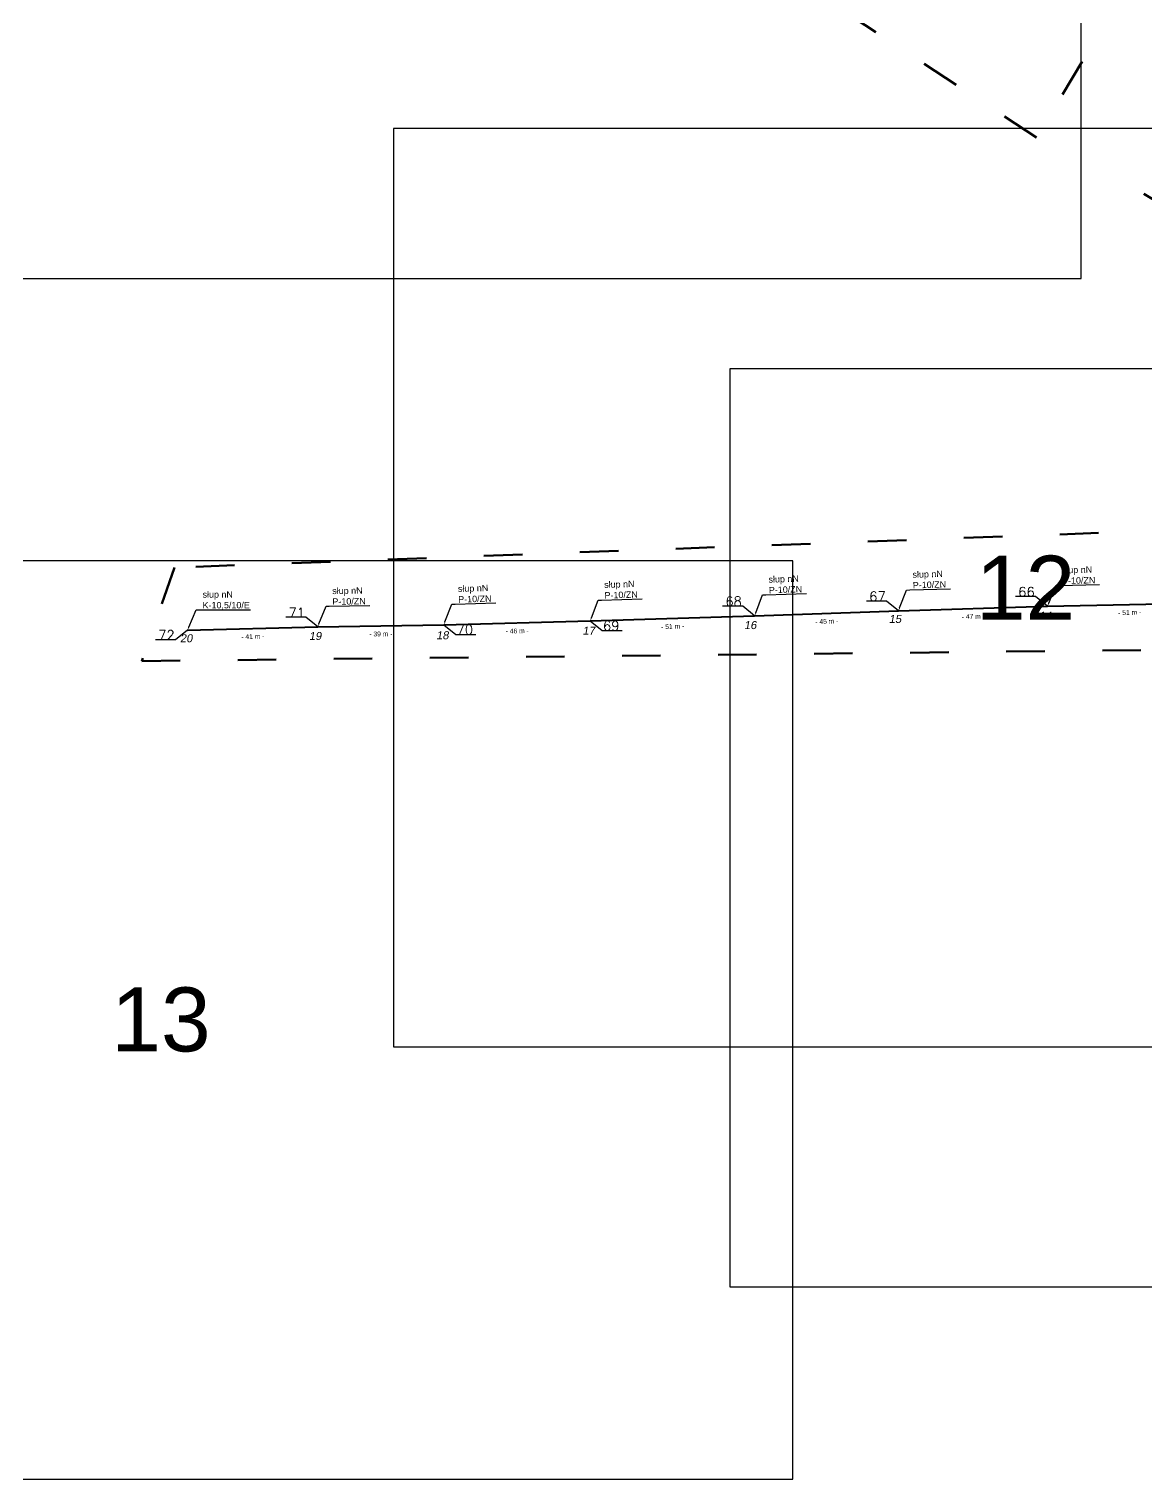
# Model space of a CAD drawing. Header units: metres. Extents: x 7540627 to 7542972, y 5787273 to 5789259.
# Drawn here: x 7541053 to 7541401.8, y 5788308.3 to 5788761.3 of the extents above; entities that cross this region are included whole.
import ezdxf
from ezdxf import colors
from ezdxf.entities.mleader import LeaderData, LeaderLine
from ezdxf.math import Vec2, Vec3

# ---------------------------------------------------------------- set-up
doc = ezdxf.new("R2010")
doc.units = ezdxf.units.M
doc.header["$MEASUREMENT"] = 0
doc.linetypes.add('ACAD_ISO03W100', pattern=[30, 12, -18])
for name, color, linetype, lineweight in [('!TELE', 30, 'Continuous', 40), ('!trafo', 6, 'ACAD_ISO03W100', 50), ('_numery slupow etap 4 cz. 2', 7, 'Continuous', 40)]:
    doc.layers.add(name, color=color, linetype=linetype, lineweight=lineweight)
for name, color, linetype in [('!wymiary', 7, 'Continuous'), ('_MM opisy', 7, 'Continuous'), ('makro-numeracja-punktow', 7, 'Continuous')]:
    doc.layers.add(name, color=color, linetype=linetype)
doc.layers.add('WT_arkusze', color=1, linetype='Continuous', plot=False)
doc.styles.add('GeodText', font='romans.shx')
doc.styles.get("Standard").update_dxf_attribs({"font": 'arial.ttf'})
doc.dimstyles.new('opis linie', dxfattribs={"dimtxt": 1.5, "dimasz": 2.5, "dimexe": 1.25, "dimexo": 0.625, "dimgap": 2.5, "dimtad": 4, "dimdec": 0, "dimtxsty": 'Standard', "dimcen": 2.5, "dimse1": 1, "dimse2": 1, "dimsd1": 1, "dimsd2": 1, "dimclrt": 256, "dimazin": 3, "dimtfac": 1, "dimtdec": 0, "dimtmove": 0, "dimatfit": 3, "dimtfill": 1})
doc.dimstyles.get("Standard").update_dxf_attribs({"dimtxt": 2.5, "dimasz": 2.5, "dimexe": 1.25, "dimexo": 0.625, "dimtad": 1, "dimtxsty": 'Standard', "dimcen": 2.5, "dimazin": 3, "dimtfac": 1, "dimtmove": 0, "dimatfit": 3})

# ---------------------------------------------------------------- blocks, each defined once
blk = doc.blocks.new('*D154')
at = {"layer": '!wymiary', "insert": (7541396.73, 5788578.98), "char_height": 1.5, "attachment_point": 5, "rotation": 1.2161, "bg_fill": 3, "box_fill_scale": 1.25, "bg_fill_color": 257, "bg_fill_transparency": 0}
blk.add_mtext('\\A1;- 51 m -', dxfattribs=at)
blk = doc.blocks.new('*D155')
at = {"layer": '!wymiary', "insert": (7541347.87, 5788577.73), "char_height": 1.5, "attachment_point": 5, "rotation": 1.7804, "bg_fill": 3, "box_fill_scale": 1.25, "bg_fill_color": 257, "bg_fill_transparency": 0}
blk.add_mtext('\\A1;- 47 m -', dxfattribs=at)
blk = doc.blocks.new('*D156')
at = {"layer": '!wymiary', "insert": (7541302.15, 5788576.22), "char_height": 1.5, "attachment_point": 5, "rotation": 1.9622, "bg_fill": 3, "box_fill_scale": 1.25, "bg_fill_color": 257, "bg_fill_transparency": 0}
blk.add_mtext('\\A1;- 45 m -', dxfattribs=at)
blk = doc.blocks.new('*D157')
at = {"layer": '!wymiary', "insert": (7541254, 5788574.64), "char_height": 1.5, "attachment_point": 5, "rotation": 1.8093, "bg_fill": 3, "box_fill_scale": 1.25, "bg_fill_color": 257, "bg_fill_transparency": 0}
blk.add_mtext('\\A1;- 51 m -', dxfattribs=at)
blk = doc.blocks.new('*D158')
at = {"layer": '!wymiary', "insert": (7541205.45, 5788573.22), "char_height": 1.5, "attachment_point": 5, "rotation": 1.5208, "bg_fill": 3, "box_fill_scale": 1.25, "bg_fill_color": 257, "bg_fill_transparency": 0}
blk.add_mtext('\\A1;- 46 m -', dxfattribs=at)
blk = doc.blocks.new('*D159')
at = {"layer": '!wymiary', "insert": (7541162.88, 5788572.29), "char_height": 1.5, "attachment_point": 5, "rotation": 0.9342, "bg_fill": 3, "box_fill_scale": 1.25, "bg_fill_color": 257, "bg_fill_transparency": 0}
blk.add_mtext('\\A1;- 39 m -', dxfattribs=at)
blk = doc.blocks.new('*D160')
at = {"layer": '!wymiary', "insert": (7541122.88, 5788571.47), "char_height": 1.5, "attachment_point": 5, "rotation": 1.4554, "bg_fill": 3, "box_fill_scale": 1.25, "bg_fill_color": 257, "bg_fill_transparency": 0}
blk.add_mtext('\\A1;- 41 m -', dxfattribs=at)

msp = doc.modelspace()

# ---------------------------------------------------------------- linework, layer by layer
at = {"layer": '!TELE', "elevation": 0.33}
msp.add_lwpolyline([(7541102.48, 5788573.45), (7541143.16, 5788574.48), (7541182.52, 5788575.13), (7541228.25, 5788576.34), (7541279.6, 5788577.96), (7541324.53, 5788579.5), (7541371.06, 5788580.95), (7541422.29, 5788582.04), (7541467.24, 5788584.07), (7541517.33, 5788585.97), (7541530.04, 5788603.38), (7541551.15, 5788632.48)], dxfattribs=at)
at = {"layer": '!trafo', "color": 3}
msp.add_lwpolyline([(7540932.63, 5789012.97), (7540961.78, 5789051.72), (7541222.63, 5788883.28), (7541397.33, 5788776.82), (7541367.65, 5788727.36)], close=True, dxfattribs=at)
at = {"layer": 'WT_arkusze'}
msp.add_lwpolyline([(7540986.82, 5788683.31), (7541381.58, 5788683.31), (7541381.58, 5788970.14), (7540986.82, 5788970.14)], close=True, dxfattribs=at)

# ---------------------------------------------------------------- texts
at = {"layer": 'makro-numeracja-punktow', "lineweight": 30, "insert": (7541098.48, 5788570.45), "char_height": 3, "attachment_point": 9, "line_spacing_factor": 0.8, "style": 'GeodText'}
msp.add_mtext('72', dxfattribs=at)
at = {"layer": 'WT_arkusze', "insert": (7541094.2, 5788451.73), "char_height": 20, "attachment_point": 5}
msp.add_mtext('13', dxfattribs=at)

# ---------------------------------------------------------------- next in the draw order: leaders
at = {"layer": '_MM opisy'}
ml = msp.add_multileader_mtext('Standard', dxfattribs=at)
ml.set_content('\\pxql;słup nN\\PP-10/ZN', color=256)
ml.set_leader_properties()
ml.build(insert=Vec2(0, 0))
ml.multileader.update_dxf_attribs({"has_text_frame": 1, "text_left_attachment_type": 5, "text_right_attachment_type": 5, "dogleg_length": 1, "arrow_head_size": 1})
ctx = ml.context
ctx.base_point, ctx.char_height, ctx.arrow_head_size, ctx.landing_gap_size, ctx.plane_origin, ctx.plane_x_axis, ctx.plane_y_axis = Vec3(7541374.63, 5788587.43), 2, 1, 1, Vec3(7541372.81, 5788579.56), Vec3(0.999775, 0.021224), Vec3(-0.021224, 0.999775)
ctx.left_attachment, ctx.right_attachment = 5, 5
notes = []
notes.append((ctx, [(0, (1, 1, 0), (7541373.63, 5788587.41), (0.999775, 0.021224), 1, [(0, [(7541371.06, 5788580.95), (7541373.63, 5788587.41)], 0, [])])]))
ctx.mtext.insert, ctx.mtext.text_direction, ctx.mtext.rotation, ctx.mtext.flow_direction = Vec3(7541375.51, 5788593.22), Vec3(0.999775, 0.021224), 0.021225, 5
ctx.mtext.has_bg_fill, ctx.mtext.bg_color, ctx.mtext.bg_scale_factor, ctx.mtext.bg_transparency, ctx.mtext.use_window_bg_color = 1, -1023410175, 1, 0, 1
ml = msp.add_multileader_mtext('Standard', dxfattribs=at)
ml.set_content('\\pxql;słup nN\\PP-10/ZN', color=256)
ml.set_leader_properties()
ml.build(insert=Vec2(0, 0))
ml.multileader.update_dxf_attribs({"has_text_frame": 1, "text_left_attachment_type": 5, "text_right_attachment_type": 5, "dogleg_length": 1, "arrow_head_size": 1})
ctx = ml.context
ctx.base_point, ctx.char_height, ctx.arrow_head_size, ctx.landing_gap_size, ctx.plane_origin, ctx.plane_x_axis, ctx.plane_y_axis = Vec3(7541231.76, 5788582.86), 2, 1, 1, Vec3(7541230.01, 5788574.97), Vec3(0.999501, 0.031573), Vec3(-0.031573, 0.999501)
ctx.left_attachment, ctx.right_attachment = 5, 5
notes.append((ctx, [(0, (1, 1, 0), (7541230.76, 5788582.83), (0.999501, 0.031573), 1, [(0, [(7541228.25, 5788576.34), (7541230.76, 5788582.83)], 0, [])])]))
ctx.mtext.insert, ctx.mtext.text_direction, ctx.mtext.rotation, ctx.mtext.flow_direction = Vec3(7541232.57, 5788588.66), Vec3(0.999501, 0.031573), 0.031579, 5
ctx.mtext.has_bg_fill, ctx.mtext.bg_color, ctx.mtext.bg_scale_factor, ctx.mtext.bg_transparency, ctx.mtext.use_window_bg_color = 1, -1023410175, 1, 0, 1
ml = msp.add_multileader_mtext('Standard', dxfattribs=at)
ml.set_content('\\pxql;słup nN\\PP-10/ZN', color=256)
ml.set_leader_properties()
ml.build(insert=Vec2(0, 0))
ml.multileader.update_dxf_attribs({"has_text_frame": 1, "text_left_attachment_type": 5, "text_right_attachment_type": 5, "dogleg_length": 1, "arrow_head_size": 1})
ctx = ml.context
ctx.base_point, ctx.char_height, ctx.arrow_head_size, ctx.landing_gap_size, ctx.plane_origin, ctx.plane_x_axis, ctx.plane_y_axis = Vec3(7541283.09, 5788584.49), 2, 1, 1, Vec3(7541281.37, 5788576.6), Vec3(0.999414, 0.034241), Vec3(-0.034241, 0.999414)
ctx.left_attachment, ctx.right_attachment = 5, 5
notes.append((ctx, [(0, (1, 1, 0), (7541282.09, 5788584.46), (0.999414, 0.034241), 1, [(0, [(7541279.6, 5788577.96), (7541282.09, 5788584.46)], 0, [])])]))
ctx.mtext.insert, ctx.mtext.text_direction, ctx.mtext.rotation, ctx.mtext.flow_direction = Vec3(7541283.89, 5788590.29), Vec3(0.999414, 0.034241), 0.034247, 5
ctx.mtext.has_bg_fill, ctx.mtext.bg_color, ctx.mtext.bg_scale_factor, ctx.mtext.bg_transparency, ctx.mtext.use_window_bg_color = 1, -1023410175, 1, 0, 1
ml = msp.add_multileader_mtext('Standard', dxfattribs=at)
ml.set_content('\\pxql;słup nN\\PP-10/ZN', color=256)
ml.set_leader_properties()
ml.build(insert=Vec2(0, 0))
ml.multileader.update_dxf_attribs({"has_text_frame": 1, "text_left_attachment_type": 5, "text_right_attachment_type": 5, "dogleg_length": 1, "arrow_head_size": 1})
ctx = ml.context
ctx.base_point, ctx.char_height, ctx.arrow_head_size, ctx.landing_gap_size, ctx.plane_origin, ctx.plane_x_axis, ctx.plane_y_axis = Vec3(7541328.04, 5788586.02), 2, 1, 1, Vec3(7541326.29, 5788578.14), Vec3(0.999517, 0.031069), Vec3(-0.031069, 0.999517)
ctx.left_attachment, ctx.right_attachment = 5, 5
notes.append((ctx, [(0, (1, 1, 0), (7541327.04, 5788585.99), (0.999517, 0.031069), 1, [(0, [(7541324.53, 5788579.5), (7541327.04, 5788585.99)], 0, [])])]))
ctx.mtext.insert, ctx.mtext.text_direction, ctx.mtext.rotation, ctx.mtext.flow_direction = Vec3(7541328.86, 5788591.82), Vec3(0.999517, 0.031069), 0.031074, 5
ctx.mtext.has_bg_fill, ctx.mtext.bg_color, ctx.mtext.bg_scale_factor, ctx.mtext.bg_transparency, ctx.mtext.use_window_bg_color = 1, -1023410175, 1, 0, 1
ml = msp.add_multileader_mtext('Standard', dxfattribs=at)
ml.set_content('\\pxql;słup nN\\PK-10,5/10/E', color=256)
ml.set_leader_properties()
ml.build(insert=Vec2(0, 0))
ml.multileader.update_dxf_attribs({"has_text_frame": 1, "text_left_attachment_type": 5, "text_right_attachment_type": 5, "dogleg_length": 1, "arrow_head_size": 1})
ctx = ml.context
ctx.base_point, ctx.char_height, ctx.arrow_head_size, ctx.landing_gap_size, ctx.plane_origin = Vec3(7541106.19, 5788579.86), 2, 1, 1, Vec3(7541104.2, 5788572.03)
ctx.left_attachment, ctx.right_attachment = 5, 5
notes.append((ctx, [(0, (1, 1, 0), (7541105.19, 5788579.86), (1, 0), 1, [(0, [(7541102.48, 5788573.45), (7541105.19, 5788579.86)], 0, [])])]))
ctx.mtext.insert, ctx.mtext.flow_direction = Vec3(7541107.19, 5788585.62), 5
ctx.mtext.has_bg_fill, ctx.mtext.bg_color, ctx.mtext.bg_scale_factor, ctx.mtext.bg_transparency, ctx.mtext.use_window_bg_color = 1, -1023410175, 1, 0, 1
ml = msp.add_multileader_mtext('Standard', dxfattribs=at)
ml.set_content('\\pxql;słup nN\\PP-10/ZN', color=256)
ml.set_leader_properties()
ml.build(insert=Vec2(0, 0))
ml.multileader.update_dxf_attribs({"has_text_frame": 1, "text_left_attachment_type": 5, "text_right_attachment_type": 5, "dogleg_length": 1, "arrow_head_size": 1})
ctx = ml.context
ctx.base_point, ctx.char_height, ctx.arrow_head_size, ctx.landing_gap_size, ctx.plane_origin, ctx.plane_x_axis, ctx.plane_y_axis = Vec3(7541146.76, 5788580.95), 2, 1, 1, Vec3(7541144.9, 5788573.09), Vec3(0.999867, 0.016305), Vec3(-0.016305, 0.999867)
ctx.left_attachment, ctx.right_attachment = 5, 5
notes.append((ctx, [(0, (1, 1, 0), (7541145.76, 5788580.93), (0.999867, 0.016305), 1, [(0, [(7541143.16, 5788574.48), (7541145.76, 5788580.93)], 0, [])])]))
ctx.mtext.insert, ctx.mtext.text_direction, ctx.mtext.rotation, ctx.mtext.flow_direction = Vec3(7541147.67, 5788586.73), Vec3(0.999867, 0.016305), 0.016306, 5
ctx.mtext.has_bg_fill, ctx.mtext.bg_color, ctx.mtext.bg_scale_factor, ctx.mtext.bg_transparency, ctx.mtext.use_window_bg_color = 1, -1023410175, 1, 0, 1
ml = msp.add_multileader_mtext('Standard', dxfattribs=at)
ml.set_content('\\pxql;słup nN\\PP-10/ZN', color=256)
ml.set_leader_properties()
ml.build(insert=Vec2(0, 0))
ml.multileader.update_dxf_attribs({"has_text_frame": 1, "text_left_attachment_type": 5, "text_right_attachment_type": 5, "dogleg_length": 1, "arrow_head_size": 1})
ctx = ml.context
ctx.base_point, ctx.char_height, ctx.arrow_head_size, ctx.landing_gap_size, ctx.plane_origin, ctx.plane_x_axis, ctx.plane_y_axis = Vec3(7541186.06, 5788581.63), 2, 1, 1, Vec3(7541184.27, 5788573.75), Vec3(0.999648, 0.026539), Vec3(-0.026539, 0.999648)
ctx.left_attachment, ctx.right_attachment = 5, 5
notes.append((ctx, [(0, (1, 1, 0), (7541185.06, 5788581.6), (0.999648, 0.026539), 1, [(0, [(7541182.52, 5788575.13), (7541185.06, 5788581.6)], 0, [])])]))
ctx.mtext.insert, ctx.mtext.text_direction, ctx.mtext.rotation, ctx.mtext.flow_direction = Vec3(7541186.91, 5788587.42), Vec3(0.999648, 0.026539), 0.026543, 5
ctx.mtext.has_bg_fill, ctx.mtext.bg_color, ctx.mtext.bg_scale_factor, ctx.mtext.bg_transparency, ctx.mtext.use_window_bg_color = 1, -1023410175, 1, 0, 1
for ctx, leaders in notes:
    for number, flags, end, landing, length, lines in leaders:
        leader = LeaderData()
        leader.index, (leader.has_last_leader_line, leader.has_dogleg_vector, leader.attachment_direction) = number, flags
        leader.last_leader_point, leader.dogleg_vector, leader.dogleg_length = Vec3(end), Vec3(landing), length
        for number, points, colour, breaks in lines:
            line = LeaderLine()
            line.index, line.vertices, line.color, line.breaks = number, Vec3.list(points), colors.encode_raw_color(colour), breaks
            leader.lines.append(line)
        ctx.leaders.append(leader)

# ---------------------------------------------------------------- next in the draw order: linework, layer by layer
at = {"layer": '!trafo', "color": 3}
msp.add_lwpolyline([(7542250.69, 5788428.57), (7542063.94, 5788486.9), (7541878.81, 5788550.25), (7541759.4, 5788585.9), (7541623.25, 5788631.62), (7541446.72, 5788742.49), (7541430.33, 5788757.18), (7541401.09, 5788709.76), (7541527.78, 5788635.17), (7541506.86, 5788608.34), (7541098.38, 5788593.04), (7541088.21, 5788563.82), (7541529.11, 5788568.63), (7541576.63, 5788616.4), (7541620.8, 5788573.37), (7542029.47, 5788456.74), (7542029.33, 5788402.26), (7542064.43, 5788387.98), (7542080.8, 5788450.39), (7542235.08, 5788383.52)], dxfattribs=at)

# ---------------------------------------------------------------- next in the draw order: dimensions: what is measured, and where the dimension line sits
at = {"layer": '!wymiary'}
dim = msp.add_aligned_dim(p1=(7541422.29, 5788582.04), p2=(7541371.06, 5788580.95), distance=-0.75, dimstyle='opis linie', dxfattribs=at)
dim.commit()
dim.dimension.update_dxf_attribs({"geometry": '*D154', "text_midpoint": (7541396.73, 5788578.98)})

# ---------------------------------------------------------------- next in the draw order: dimensions: what is measured, and where the dimension line sits
dim = msp.add_aligned_dim(p1=(7541371.06, 5788580.95), p2=(7541324.53, 5788579.5), distance=-0.75, dimstyle='opis linie', dxfattribs=at)
dim.commit()
dim.dimension.update_dxf_attribs({"geometry": '*D155', "text_midpoint": (7541347.87, 5788577.73)})

# ---------------------------------------------------------------- next in the draw order: texts
at = {"layer": '_numery slupow etap 4 cz. 2', "oblique": 10}
msp.add_text('14', height=2.5, rotation=0.0247, dxfattribs=at).set_placement((7541368.38, 5788576.75))
at = {"layer": 'makro-numeracja-punktow', "lineweight": 30, "insert": (7541367.06, 5788583.95), "char_height": 3, "attachment_point": 9, "line_spacing_factor": 0.8, "style": 'GeodText'}
msp.add_mtext('66', dxfattribs=at)
at = {"layer": 'WT_arkusze', "insert": (7541364.2, 5788586.73), "char_height": 20, "attachment_point": 5}
msp.add_mtext('12', dxfattribs=at)

# ---------------------------------------------------------------- next in the draw order: dimensions: what is measured, and where the dimension line sits
at = {"layer": '!wymiary'}
dim = msp.add_aligned_dim(p1=(7541324.53, 5788579.5), p2=(7541279.6, 5788577.96), distance=-0.75, dimstyle='opis linie', dxfattribs=at)
dim.commit()
dim.dimension.update_dxf_attribs({"geometry": '*D156', "text_midpoint": (7541302.15, 5788576.22)})

# ---------------------------------------------------------------- next in the draw order: leaders
at = {"layer": 'makro-numeracja-punktow', "lineweight": 30, "has_arrowhead": 0, "annotation_type": 0, "has_hookline": 1, "hookline_direction": 0, "text_width": 5.46, "horizontal_direction": (-1, 0, 0)}
msp.add_leader([(7541371.06, 5788580.95), (7541367.33, 5788583.95), (7541367.15, 5788583.95)], dimstyle='Standard', dxfattribs=at)

# ---------------------------------------------------------------- next in the draw order: texts
at = {"layer": '_numery slupow etap 4 cz. 2', "oblique": 10}
msp.add_text('15', height=2.5, rotation=0.0247, dxfattribs=at).set_placement((7541321.5, 5788575.72))
at = {"layer": 'makro-numeracja-punktow', "lineweight": 30, "insert": (7541320.53, 5788582.5), "char_height": 3, "attachment_point": 9, "line_spacing_factor": 0.8, "style": 'GeodText'}
msp.add_mtext('67', dxfattribs=at)

# ---------------------------------------------------------------- next in the draw order: dimensions: what is measured, and where the dimension line sits
at = {"layer": '!wymiary'}
dim = msp.add_aligned_dim(p1=(7541279.6, 5788577.96), p2=(7541228.25, 5788576.34), distance=-0.75, dimstyle='opis linie', dxfattribs=at)
dim.commit()
dim.dimension.update_dxf_attribs({"geometry": '*D157', "text_midpoint": (7541254, 5788574.64)})

# ---------------------------------------------------------------- next in the draw order: leaders
at = {"layer": 'makro-numeracja-punktow', "lineweight": 30, "has_arrowhead": 0, "annotation_type": 0, "has_hookline": 1, "hookline_direction": 0, "text_width": 5.46, "horizontal_direction": (-1, 0, 0)}
msp.add_leader([(7541324.53, 5788579.5), (7541320.8, 5788582.5), (7541320.62, 5788582.5)], dimstyle='Standard', dxfattribs=at)

# ---------------------------------------------------------------- next in the draw order: linework, layer by layer
at = {"layer": 'WT_arkusze'}
msp.add_lwpolyline([(7541271.82, 5788368.31), (7541666.58, 5788368.31), (7541666.58, 5788655.14), (7541271.82, 5788655.14)], close=True, dxfattribs=at)

# ---------------------------------------------------------------- next in the draw order: texts
at = {"layer": '_numery slupow etap 4 cz. 2', "oblique": 10}
msp.add_text('16', height=2.5, rotation=0.0247, dxfattribs=at).set_placement((7541276.29, 5788573.81))
at = {"layer": 'makro-numeracja-punktow', "lineweight": 30, "char_height": 3, "line_spacing_factor": 0.8, "style": 'GeodText'}
for s, insert, attachment_point in [('68', (7541275.6, 5788580.96), 9), ('69', (7541232.25, 5788573.34), 7)]:
    msp.add_mtext(s, dxfattribs=dict(at, insert=insert, attachment_point=attachment_point))

# ---------------------------------------------------------------- next in the draw order: dimensions: what is measured, and where the dimension line sits
at = {"layer": '!wymiary'}
dim = msp.add_aligned_dim(p1=(7541228.25, 5788576.34), p2=(7541182.52, 5788575.13), distance=-0.75, dimstyle='opis linie', dxfattribs=at)
dim.commit()
dim.dimension.update_dxf_attribs({"geometry": '*D158', "text_midpoint": (7541205.45, 5788573.22)})

# ---------------------------------------------------------------- next in the draw order: leaders
at = {"layer": 'makro-numeracja-punktow', "lineweight": 30, "has_arrowhead": 0, "annotation_type": 0, "has_hookline": 1, "hookline_direction": 0, "text_width": 5.46, "horizontal_direction": (-1, 0, 0)}
msp.add_leader([(7541279.6, 5788577.96), (7541275.87, 5788580.96), (7541275.69, 5788580.96)], dimstyle='Standard', dxfattribs=at)

# ---------------------------------------------------------------- next in the draw order: texts
at = {"layer": '_numery slupow etap 4 cz. 2', "oblique": 10}
msp.add_text('17', height=2.5, rotation=0.0247, dxfattribs=at).set_placement((7541225.84, 5788572.06))
at = {"layer": 'makro-numeracja-punktow', "lineweight": 30, "insert": (7541186.52, 5788572.13), "char_height": 3, "attachment_point": 7, "line_spacing_factor": 0.8, "style": 'GeodText'}
msp.add_mtext('70', dxfattribs=at)

# ---------------------------------------------------------------- next in the draw order: dimensions: what is measured, and where the dimension line sits
at = {"layer": '!wymiary'}
dim = msp.add_aligned_dim(p1=(7541182.52, 5788575.13), p2=(7541143.16, 5788574.48), distance=-0.75, dimstyle='opis linie', dxfattribs=at)
dim.commit()
dim.dimension.update_dxf_attribs({"geometry": '*D159', "text_midpoint": (7541162.88, 5788572.29)})

# ---------------------------------------------------------------- next in the draw order: leaders
at = {"layer": 'makro-numeracja-punktow', "lineweight": 30, "has_arrowhead": 0, "annotation_type": 0, "has_hookline": 1, "hookline_direction": 0, "text_width": 5.46}
msp.add_leader([(7541228.25, 5788576.34), (7541231.98, 5788573.34), (7541232.16, 5788573.34)], dimstyle='Standard', dxfattribs=at)

# ---------------------------------------------------------------- next in the draw order: linework, layer by layer
at = {"layer": 'WT_arkusze'}
msp.add_lwpolyline([(7541166.82, 5788443.31), (7541561.58, 5788443.31), (7541561.58, 5788730.14), (7541166.82, 5788730.14)], close=True, dxfattribs=at)

# ---------------------------------------------------------------- next in the draw order: texts
at = {"layer": '_numery slupow etap 4 cz. 2', "oblique": 10}
msp.add_text('18', height=2.5, rotation=0.0247, dxfattribs=at).set_placement((7541180.15, 5788570.63))

# ---------------------------------------------------------------- next in the draw order: dimensions: what is measured, and where the dimension line sits
at = {"layer": '!wymiary'}
dim = msp.add_aligned_dim(p1=(7541143.16, 5788574.48), p2=(7541102.48, 5788573.45), distance=-0.75, dimstyle='opis linie', dxfattribs=at)
dim.commit()
dim.dimension.update_dxf_attribs({"geometry": '*D160', "text_midpoint": (7541122.88, 5788571.47)})

# ---------------------------------------------------------------- next in the draw order: leaders
at = {"layer": 'makro-numeracja-punktow', "lineweight": 30, "has_arrowhead": 0, "annotation_type": 0, "has_hookline": 1, "hookline_direction": 0, "text_width": 5.46}
msp.add_leader([(7541182.52, 5788575.13), (7541186.25, 5788572.13), (7541186.43, 5788572.13)], dimstyle='Standard', dxfattribs=at)

# ---------------------------------------------------------------- next in the draw order: linework, layer by layer
at = {"layer": 'WT_arkusze'}
msp.add_lwpolyline([(7540896.82, 5788308.31), (7541291.58, 5788308.31), (7541291.58, 5788595.14), (7540896.82, 5788595.14)], close=True, dxfattribs=at)

# ---------------------------------------------------------------- next in the draw order: texts
at = {"layer": '_numery slupow etap 4 cz. 2', "oblique": 10}
for s, p in [('20', (7541100.14, 5788569.68)), ('19', (7541140.42, 5788570.39))]:
    msp.add_text(s, height=2.5, rotation=0.0247, dxfattribs=at).set_placement(p)
at = {"layer": 'makro-numeracja-punktow', "lineweight": 30, "insert": (7541139.16, 5788577.48), "char_height": 3, "attachment_point": 9, "line_spacing_factor": 0.8, "style": 'GeodText'}
msp.add_mtext('71', dxfattribs=at)

# ---------------------------------------------------------------- next in the draw order: leaders
at = {"layer": 'makro-numeracja-punktow', "lineweight": 30, "has_arrowhead": 0, "annotation_type": 0, "has_hookline": 1, "hookline_direction": 0, "text_width": 5.46, "horizontal_direction": (-1, 0, 0)}
for points in [[(7541143.16, 5788574.48), (7541139.43, 5788577.48), (7541139.25, 5788577.48)], [(7541102.48, 5788573.45), (7541098.75, 5788570.45), (7541098.57, 5788570.45)]]:
    msp.add_leader(points, dimstyle='Standard', dxfattribs=at)

doc.saveas('drawing.dxf')
